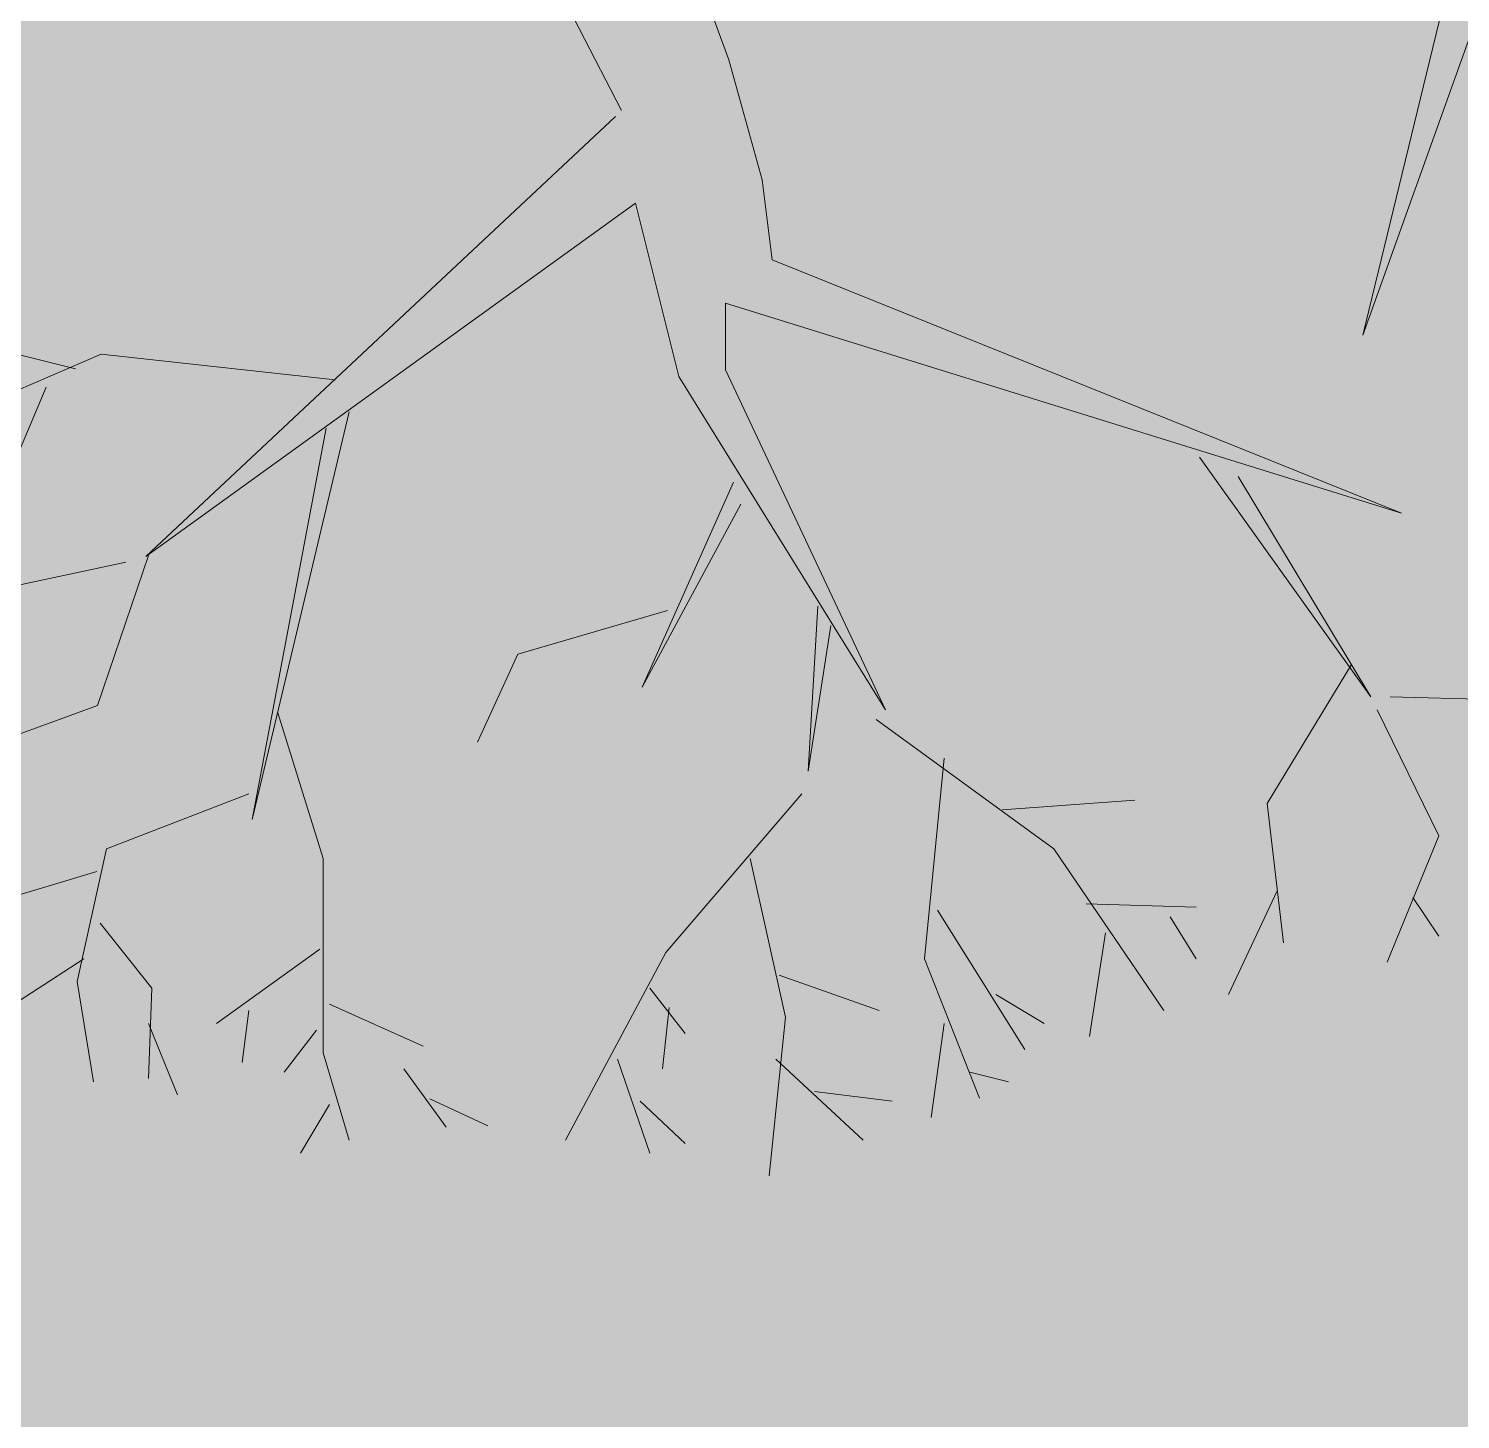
# Model space of a CAD drawing. Header units: metres. Extents: x 8 to 2416, y -346 to 476.
# Drawn here: x 58.061 to 61.197, y 53.284 to 56.33 of the extents above; entities that cross this region are included whole.
import ezdxf

# ---------------------------------------------------------------- set-up
doc = ezdxf.new("R2010")
doc.units = ezdxf.units.M
doc.layers.add('ARBOLES', color=86, linetype='Continuous', lineweight=0)
doc.layers.add('grama', color=7, linetype='Continuous', lineweight=0, true_color=0x698c45)

# ---------------------------------------------------------------- blocks, each defined once
blk = doc.blocks.new('arbol1')
at = {"layer": 'ARBOLES', "color": 59, "true_color": 0x47602f}
for p, q in [((1233.9986, 77.905), (1233.7998, 78.4485)), ((1233.6082, 78.3881), (1233.8841, 77.8511)), ((1234.6743, 77.6114), (1234.7672, 77.9929)), ((1234.7929, 77.9416), (1234.6743, 77.6114)), ((1234.0341, 77.7772), (1233.9986, 77.905)), ((1233.8779, 77.8446), (1233.3774, 77.3757)), ((1234.0448, 77.6919), (1234.0341, 77.7772)), ((1233.3774, 77.3757), (1233.8992, 77.7523)), ((1233.8992, 77.7523), (1233.9454, 77.5676)), ((1234.7157, 77.4219), (1234.0448, 77.6919)), ((1233.9951, 77.5747), (1233.9951, 77.6457)), ((1233.9951, 77.6457), (1234.7157, 77.4219)), ((1233.3022, 77.5756), (1233.1931, 77.6029)), ((1233.3295, 77.5912), (1233.2204, 77.5444)), ((1233.5789, 77.5639), (1233.3295, 77.5912)), ((1234.1655, 77.2123), (1233.9951, 77.5747)), ((1233.2711, 77.5561), (1233.2399, 77.4821)), ((1233.9454, 77.5676), (1234.1655, 77.2123)), ((1233.4904, 77.0953), (1233.5938, 77.5298)), ((1233.5696, 77.5126), (1233.4904, 77.0953)), ((1234.6829, 77.2263), (1234.5002, 77.4816)), ((1233.9062, 77.2364), (1234.0036, 77.4548)), ((1234.5416, 77.4609), (1234.6829, 77.2263)), ((1234.0114, 77.4314), (1233.9062, 77.2364)), ((1233.3802, 77.3768), (1233.3256, 77.2169)), ((1233.356, 77.3696), (1232.975, 77.2886)), ((1233.9334, 77.3183), (1233.7737, 77.2715)), ((1234.0832, 77.147), (1234.0935, 77.3229)), ((1234.1073, 77.3022), (1234.0832, 77.147)), ((1233.7737, 77.2715), (1233.7308, 77.1779)), ((1234.6622, 77.2608), (1234.5726, 77.1125)), ((1234.7036, 77.2263), (1234.9483, 77.2194)), ((1233.3256, 77.2169), (1233.197, 77.1701)), ((1233.5179, 77.2091), (1233.5662, 77.0539)), ((1234.6898, 77.2125), (1234.7553, 77.078)), ((1234.1556, 77.2022), (1234.3451, 77.0642)), ((1234.228, 77.1608), (1234.2073, 76.947)), ((1233.4869, 77.1229), (1233.3353, 77.0642)), ((1234.0763, 77.1229), (1233.9315, 76.9539)), ((1234.29, 77.1056), (1234.4313, 77.116)), ((1234.5726, 77.1125), (1234.5899, 76.9642)), ((1234.7553, 77.078), (1234.7002, 76.9435)), ((1233.3353, 77.0642), (1233.3042, 76.9228)), ((1233.5662, 77.0539), (1233.5662, 76.847)), ((1234.0212, 77.0539), (1234.0591, 76.8849)), ((1234.3451, 77.0642), (1234.4623, 76.8918)), ((1233.3249, 77.0401), (1233.1871, 76.9987)), ((1234.3796, 77.0056), (1234.4968, 77.0022)), ((1234.583, 77.0194), (1234.5313, 76.909)), ((1234.7277, 77.0125), (1234.7553, 76.9711)), ((1234.2211, 76.9987), (1234.3141, 76.8504)), ((1234.4692, 76.9918), (1234.4968, 76.947)), ((1233.3284, 76.9849), (1233.3835, 76.9159)), ((1234.4003, 76.9746), (1234.3831, 76.8642)), ((1233.3111, 76.947), (1233.1939, 76.8711)), ((1233.5627, 76.9573), (1233.4524, 76.878)), ((1233.9315, 76.9539), (1233.8247, 76.7538)), ((1234.2073, 76.947), (1234.2659, 76.7987)), ((1234.0522, 76.9297), (1234.159, 76.8918)), ((1233.3042, 76.9228), (1233.3215, 76.8159)), ((1233.3835, 76.9159), (1233.3801, 76.8194)), ((1233.9143, 76.9159), (1233.9522, 76.8676)), ((1233.5731, 76.8987), (1233.673, 76.8539)), ((1234.2831, 76.909), (1234.3348, 76.878)), ((1233.4869, 76.8918), (1233.48, 76.8366)), ((1233.935, 76.8952), (1233.9281, 76.8297)), ((1234.0591, 76.8849), (1234.0418, 76.7159)), ((1233.3801, 76.878), (1233.4111, 76.8021)), ((1233.5593, 76.8711), (1233.5248, 76.8263)), ((1234.228, 76.878), (1234.2142, 76.778)), ((1233.5662, 76.847), (1233.5938, 76.7538)), ((1233.8798, 76.8401), (1233.9143, 76.74)), ((1234.0487, 76.8401), (1234.1418, 76.7538)), ((1233.6524, 76.8297), (1233.6972, 76.7676)), ((1234.2555, 76.8263), (1234.2969, 76.8159)), ((1233.5731, 76.7918), (1233.5421, 76.74)), ((1233.6798, 76.7978), (1233.7417, 76.7692)), ((1233.904, 76.7952), (1233.9522, 76.7504)), ((1234.0901, 76.8056), (1234.1728, 76.7952))]:
    blk.add_line(p, q, dxfattribs=at)

msp = doc.modelspace()

# ---------------------------------------------------------------- hatches: boundary and pattern name
at = {"layer": 'grama', "transparency": 33554495}
h = msp.add_hatch(color=256, dxfattribs=at)
h.dxf.hatch_style = 1
edge = h.paths.add_edge_path()
edge.add_line((80.8091, 57.9566), (21.0607, 57.947))
edge.add_line((21.0607, 57.947), (21.0385, 56.947))
edge.add_line((21.0385, 56.947), (37.3509, 56.9496))
edge.add_arc((37.351, 56.3496), 0.6, 0.0092, 90.0092, ccw=False)
edge.add_line((37.951, 56.3497), (37.9514, 53.9497))
edge.add_arc((37.3514, 53.9496), 0.6, -89.9908, 0.0092, ccw=False)
edge.add_line((37.3515, 53.3496), (36.0515, 53.3494))
edge.add_arc((36.0515, 53.0494), 0.3, 90.0092, 180.0139)
edge.add_line((35.7515, 53.0493), (35.7516, 52.9481))
edge.add_line((35.7516, 52.9481), (52.3266, 52.9536))
edge.add_line((52.3266, 52.9536), (52.3266, 53.2536))
edge.add_line((52.3266, 53.2536), (62.2016, 53.2536))
edge.add_line((62.2016, 53.2536), (62.2016, 47.4481))
edge.add_line((62.2016, 47.4481), (63.2016, 47.4481))
edge.add_line((63.2016, 47.4481), (63.2016, 53.2549))
edge.add_line((63.2016, 53.2549), (70.3634, 53.2549))
edge.add_line((70.3634, 53.2549), (70.3634, 47.7481))
edge.add_line((70.3634, 47.7481), (70.9634, 47.7481))
edge.add_line((70.9634, 47.7481), (70.9634, 38.1618))
edge.add_line((70.9634, 38.1618), (70.3634, 38.1624))
edge.add_line((70.3634, 38.1624), (70.3634, 32.6542))
edge.add_line((70.3634, 32.6542), (63.2016, 32.6549))
edge.add_line((63.2016, 32.6549), (63.2016, 38.459))
edge.add_line((63.2016, 38.459), (62.2016, 38.459))
edge.add_line((62.2016, 38.459), (62.1891, 32.6536))
edge.add_line((62.1891, 32.6536), (52.3266, 32.6536))
edge.add_line((52.3266, 32.6536), (52.3266, 32.9536))
edge.add_line((52.3266, 32.9536), (27.9516, 32.959))
edge.add_line((27.9516, 32.959), (27.9516, 39.359))
edge.add_line((27.9516, 39.359), (26.8226, 39.359))
edge.add_line((26.8226, 39.359), (26.8226, 40.259))
edge.add_line((26.8226, 40.259), (26.4226, 40.259))
edge.add_line((26.4226, 40.259), (26.4226, 45.6481))
edge.add_line((26.4226, 45.6481), (26.8226, 45.6481))
edge.add_line((26.8226, 45.6481), (26.8226, 46.5481))
edge.add_line((26.8226, 46.5481), (27.9516, 46.5481))
edge.add_line((27.9516, 46.5481), (27.9516, 52.9481))
edge.add_line((27.9516, 52.9481), (28.1515, 52.9481))
edge.add_line((28.1515, 52.9481), (28.1515, 53.0481))
edge.add_arc((27.8515, 53.0481), 0.3, 0.0092, 90.0092)
edge.add_line((27.8515, 53.3481), (25.1634, 53.3476))
edge.add_arc((25.1635, 52.5476), 0.8, 90.0092, 198.7971)
edge.add_arc((-3.0236, 42.9535), 28.9752, -26.20209, 18.79711, ccw=False)
edge.add_arc((21.1796, 31.043), 2, 270, 333.7979, ccw=False)
edge.add_line((21.1796, 29.043), (20.4196, 29.043))
edge.add_line((20.4196, 29.043), (20.3955, 27.9576))
edge.add_line((20.3955, 27.9576), (80.305, 27.9575))
edge.add_line((80.305, 27.9575), (80.8091, 57.9566))

# ---------------------------------------------------------------- block references
at = {"layer": 'ARBOLES', "xscale": 2.055132678314374, "yscale": 2.055132678314374, "zscale": 2.055132678314374}
msp.add_blockref('arbol1', (-2476.4359, -103.8438, 0), dxfattribs=at)

doc.saveas('drawing.dxf')
